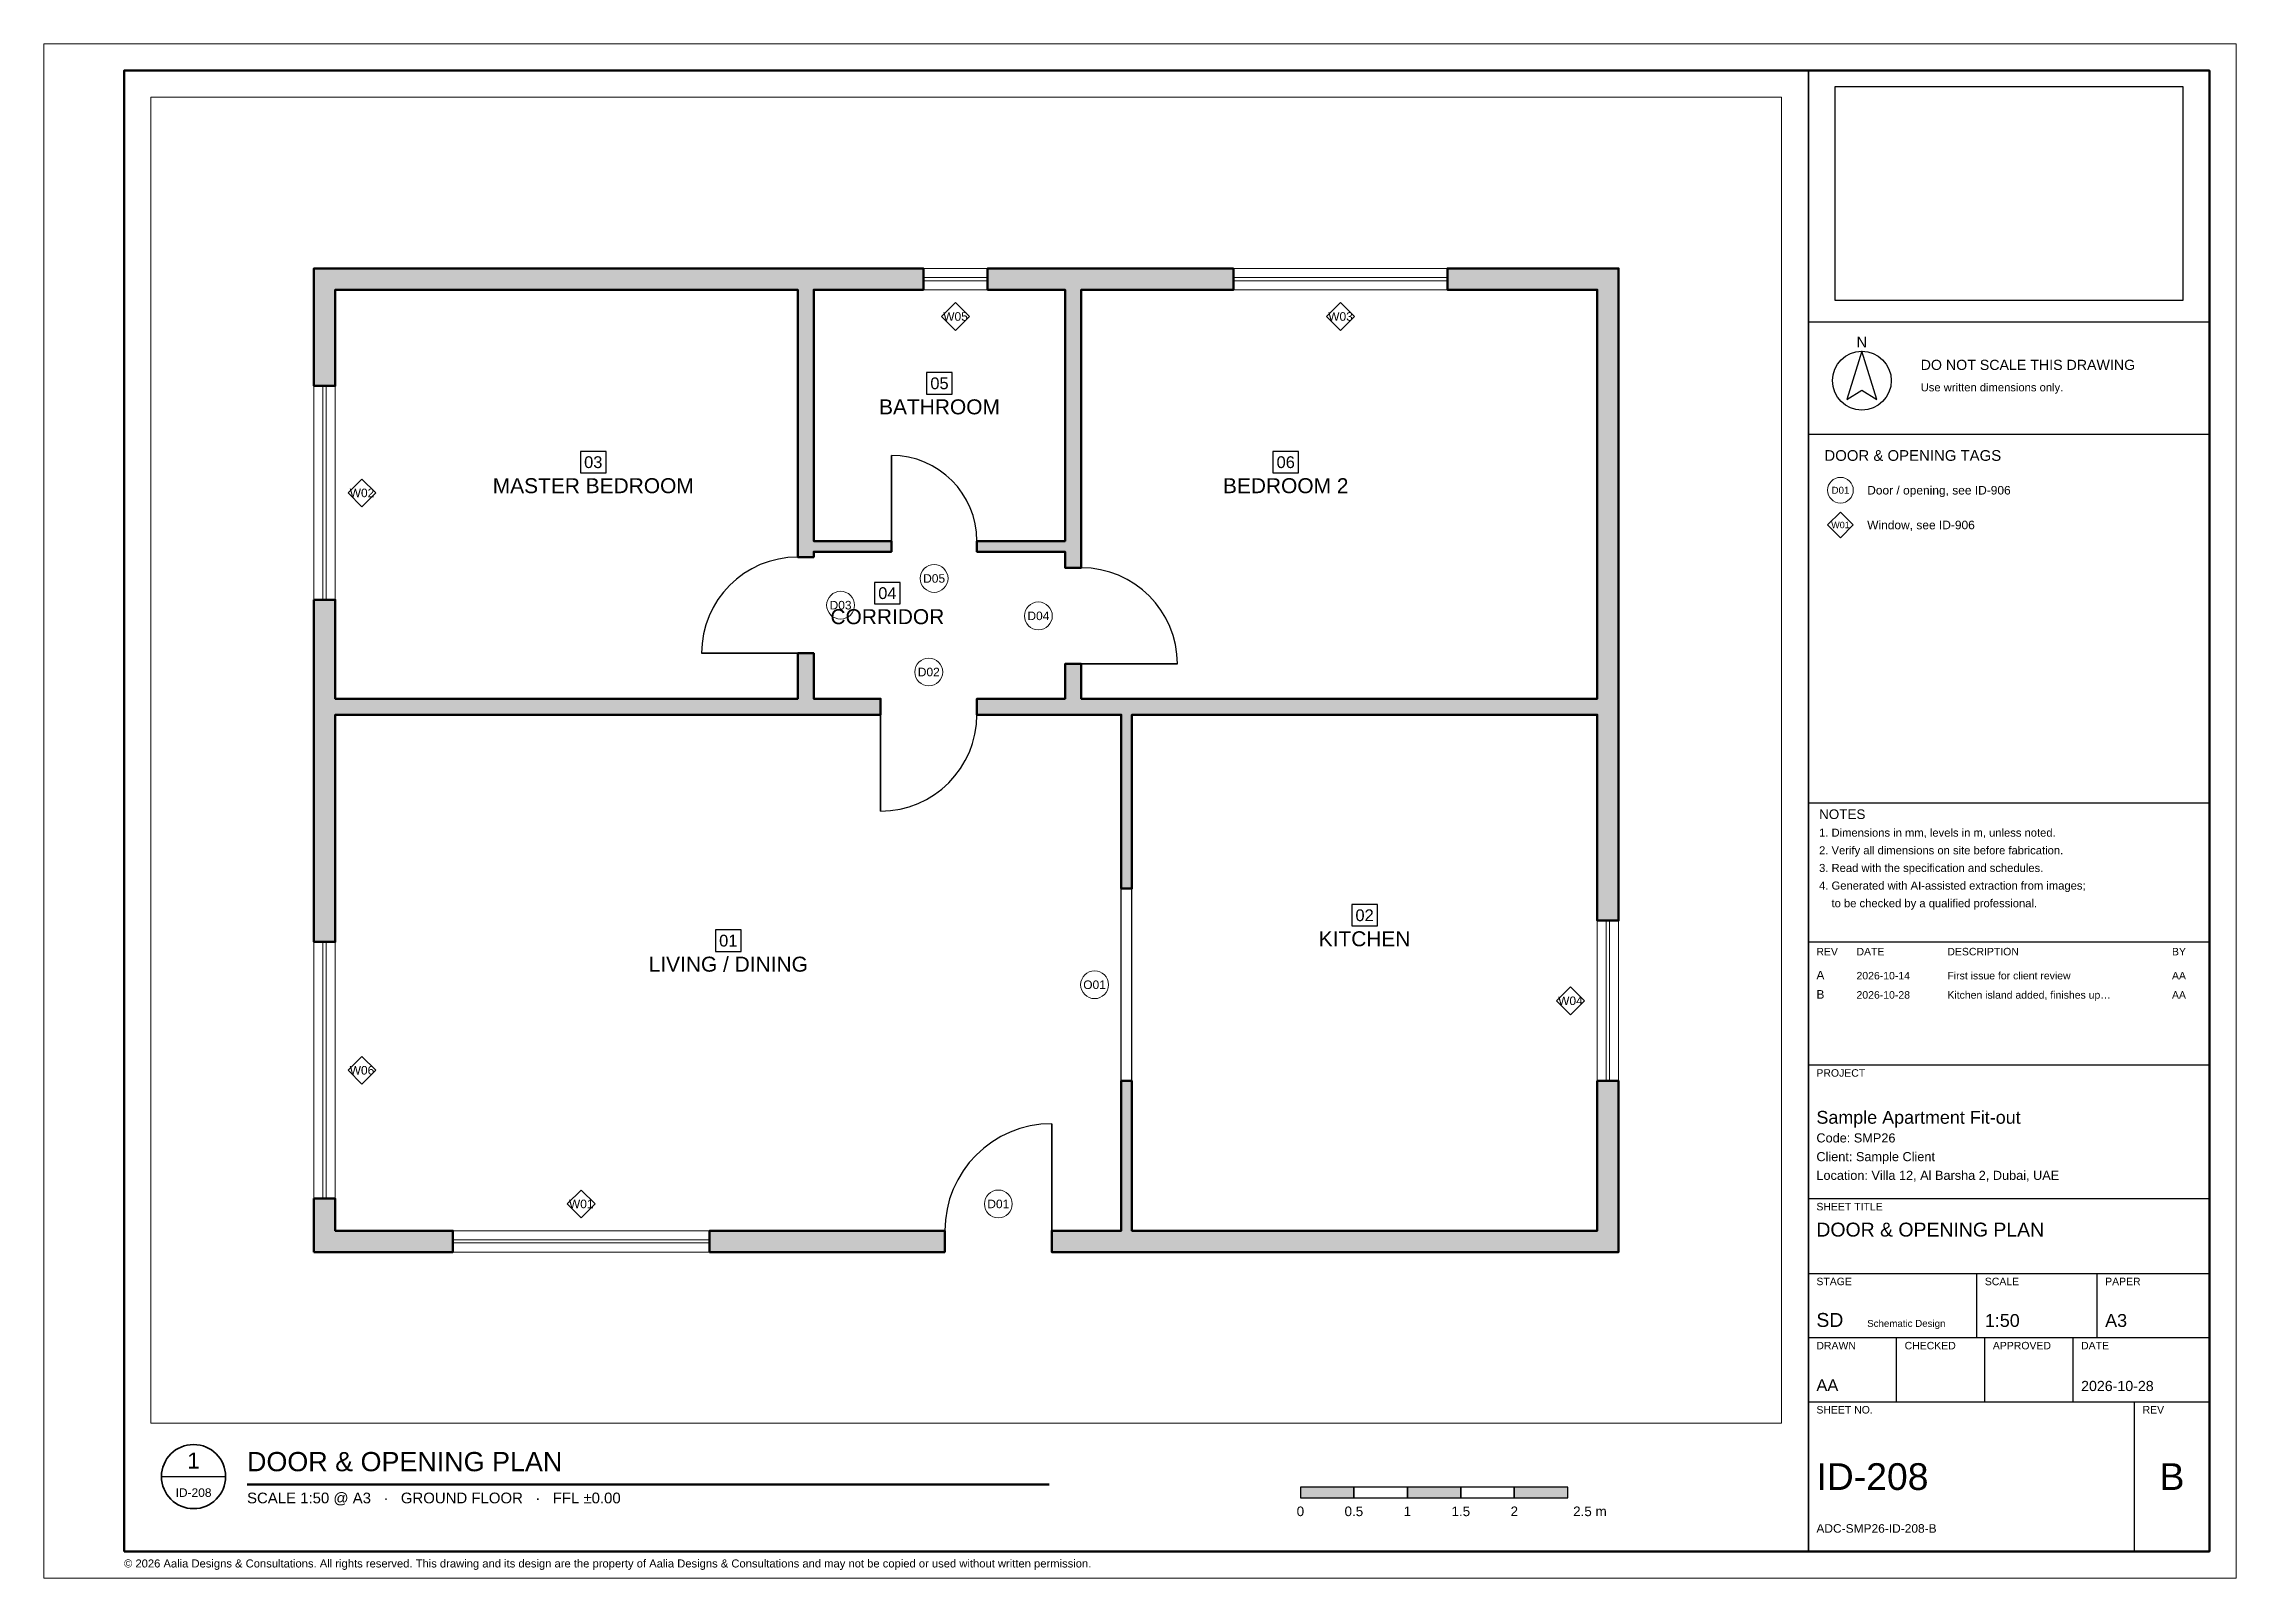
# Paper-space layout 'ID-208 Door & opening plan' of a CAD drawing. Header units: millimetres. Extents: x 5 to 415, y 5 to 292.
# The model-space entities are those that its viewports show. They can reach past a viewport. Long polylines and large blocks are cut down to what shows.
import ezdxf
from ezdxf.enums import TextEntityAlignment as Align

# ---------------------------------------------------------------- set-up
doc = ezdxf.new("R2010")
doc.units = ezdxf.units.MM
doc.linetypes.add('DASHED', pattern=[1.524, 1.27, -0.254])
for name, color, linetype, lineweight in [('A-DOOR', 7, 'Continuous', 25), ('A-DOOR-IDEN', 7, 'Continuous', 18), ('A-GLAZ', 7, 'Continuous', 18), ('A-WALL', 7, 'Continuous', 50), ('A-WALL-PATT', 8, 'Continuous', 0), ('G-ANNO-TEXT', 7, 'Continuous', 18), ('G-ANNO-TTLB', 7, 'Continuous', 25), ('G-ROOM-NAME', 7, 'Continuous', 25)]:
    doc.layers.add(name, color=color, linetype=linetype, lineweight=lineweight)
doc.layers.add('G-ANNO-NPLT', color=8, linetype='Continuous', lineweight=0, plot=False)
doc.styles.add('ADC', font='arial.ttf')
picture_1 = doc.add_image_def('image1.png', size_in_pixel=(1400, 861))

msp = doc.modelspace()

# ---------------------------------------------------------------- hatches: boundary and pattern name
at = {"layer": 'A-WALL-PATT'}
for color, points in [(8, [(0, 8900), (0, 9100), (200, 9100), (5700, 9100), (5700, 8900), (4675, 8900), (4525, 8900), (200, 8900), (200, 8000), (0, 8000)]), (8, [(8600, 9100), (8600, 8900), (7175, 8900), (7025, 8900), (6300, 8900), (6300, 9100)]), (8, [(12000, 9100), (12200, 9100), (12200, 8900), (12200, 3000), (12000, 3000), (12000, 4925), (12000, 5075), (12000, 8900), (10600, 8900), (10600, 9100)]), (8, [(4525, 8900), (4675, 8900), (4675, 6550), (4675, 6450), (4675, 6400), (4525, 6400)]), (8, [(7025, 6450), (7025, 6550), (7025, 8900), (7175, 8900), (7175, 6300), (7025, 6300)]), (9, [(4675, 6550), (5400, 6550), (5400, 6450), (4675, 6450)]), (9, [(7025, 6550), (7025, 6450), (6200, 6450), (6200, 6550)]), (8, [(0, 6000), (200, 6000), (200, 5075), (200, 4925), (200, 2800), (0, 2800)]), (8, [(4675, 4925), (4525, 4925), (200, 4925), (200, 5075), (4525, 5075), (4525, 5500), (4675, 5500), (4675, 5075), (5300, 5075), (5300, 4925)]), (8, [(7025, 4925), (6200, 4925), (6200, 5075), (7025, 5075), (7025, 5400), (7175, 5400), (7175, 5075), (12000, 5075), (12000, 4925), (7650, 4925), (7550, 4925), (7175, 4925)]), (9, [(7550, 4925), (7650, 4925), (7650, 3300), (7550, 3300)]), (8, [(12200, 100), (12200, -100), (12000, -100), (6900, -100), (6900, 100), (7550, 100), (7650, 100), (12000, 100), (12000, 1500), (12200, 1500)]), (9, [(7550, 100), (7550, 1500), (7650, 1500), (7650, 100)]), (8, [(0, -100), (0, 100), (0, 400), (200, 400), (200, 100), (1300, 100), (1300, -100), (200, -100)]), (8, [(3700, -100), (3700, 100), (5900, 100), (5900, -100)])]:
    msp.add_hatch(color=color, dxfattribs=at).paths.add_polyline_path(points)

# ---------------------------------------------------------------- linework, layer by layer
at = {"layer": 'A-DOOR', "lineweight": 35}
for p, q in [((5400, 6550), (5400, 7350)), ((4525, 5500), (3625, 5500)), ((7175, 5400), (8075, 5400)), ((5300, 4925), (5300, 4025)), ((6900, 100), (6900, 1100))]:
    msp.add_line(p, q, dxfattribs=at)
at = {"layer": 'A-DOOR', "linetype": 'DASHED'}
for p, q in [((7550, 1500), (7550, 3300)), ((7650, 1500), (7650, 3300))]:
    msp.add_line(p, q, dxfattribs=at)
at = {"layer": 'A-DOOR'}
for centre, radius, start, end in [((5400, 6550), 800, 0, 90), ((4525, 5500), 900, 90, 180), ((7175, 5400), 900, 0, 90), ((5300, 4925), 900, -90, 0), ((6900, 100), 1000, 90, 180)]:
    msp.add_arc(centre, radius, start, end, dxfattribs=at)
at = {"layer": 'A-DOOR-IDEN'}
for points in [[(5870, 8650), (6000, 8520), (6130, 8650), (6000, 8780)], [(9470, 8650), (9600, 8520), (9730, 8650), (9600, 8780)], [(320, 7000), (450, 6870), (580, 7000), (450, 7130)], [(11620, 2250), (11750, 2120), (11880, 2250), (11750, 2380)], [(320, 1600), (450, 1470), (580, 1600), (450, 1730)], [(2370, 350), (2500, 220), (2630, 350), (2500, 480)]]:
    msp.add_lwpolyline(points, close=True, dxfattribs=at)
for centre in [(5800, 6200), (4925, 5950), (6775, 5850), (5750, 5325), (7300, 2400), (6400, 350)]:
    msp.add_circle(centre, 130, dxfattribs=at)
at = {"layer": 'A-GLAZ'}
for p, q in [((6300, 9100), (5700, 9100)), ((10600, 9100), (8600, 9100)), ((6300, 9015), (5700, 9015)), ((6300, 8985), (5700, 8985)), ((6300, 8900), (5700, 8900)), ((10600, 9015), (8600, 9015)), ((10600, 8985), (8600, 8985)), ((10600, 8900), (8600, 8900)), ((0, 8000), (0, 6000)), ((85, 8000), (85, 6000)), ((115, 8000), (115, 6000)), ((200, 8000), (200, 6000)), ((12000, 1500), (12000, 3000)), ((12085, 1500), (12085, 3000)), ((12115, 1500), (12115, 3000)), ((12200, 1500), (12200, 3000)), ((0, 2800), (0, 400)), ((85, 2800), (85, 400)), ((115, 2800), (115, 400)), ((200, 2800), (200, 400)), ((1300, 100), (3700, 100)), ((1300, 15), (3700, 15)), ((1300, -15), (3700, -15)), ((1300, -100), (3700, -100))]:
    msp.add_line(p, q, dxfattribs=at)
at = {"layer": 'A-WALL'}
for points in [[(0, 8900), (0, 9100), (200, 9100), (5700, 9100), (5700, 8900), (4675, 8900), (4675, 6550), (5400, 6550), (5400, 6450), (4675, 6450), (4675, 6400), (4525, 6400), (4525, 8900), (200, 8900), (200, 8000), (0, 8000)], [(8600, 9100), (8600, 8900), (7175, 8900), (7175, 6300), (7025, 6300), (7025, 6450), (6200, 6450), (6200, 6550), (7025, 6550), (7025, 8900), (6300, 8900), (6300, 9100)], [(12000, 9100), (12200, 9100), (12200, 8900), (12200, 3000), (12000, 3000), (12000, 4925), (7650, 4925), (7650, 3300), (7550, 3300), (7550, 4925), (7175, 4925), (7025, 4925), (6200, 4925), (6200, 5075), (7025, 5075), (7025, 5400), (7175, 5400), (7175, 5075), (12000, 5075), (12000, 8900), (10600, 8900), (10600, 9100)], [(0, 6000), (200, 6000), (200, 5075), (4525, 5075), (4525, 5500), (4675, 5500), (4675, 5075), (5300, 5075), (5300, 4925), (4675, 4925), (4525, 4925), (200, 4925), (200, 2800), (0, 2800)], [(12200, 100), (12200, -100), (12000, -100), (6900, -100), (6900, 100), (7550, 100), (7550, 1500), (7650, 1500), (7650, 100), (12000, 100), (12000, 1500), (12200, 1500)], [(0, -100), (0, 100), (0, 400), (200, 400), (200, 100), (1300, 100), (1300, -100), (200, -100)], [(3700, -100), (3700, 100), (5900, 100), (5900, -100)]]:
    msp.add_lwpolyline(points, close=True, dxfattribs=at)
at = {"layer": 'G-ROOM-NAME'}
for points in [[(5730, 7925), (5970, 7925), (5970, 8125), (5730, 8125)], [(2492.5, 7187.5), (2732.5, 7187.5), (2732.5, 7387.5), (2492.5, 7387.5)], [(8967.5, 7187.5), (9207.5, 7187.5), (9207.5, 7387.5), (8967.5, 7387.5)], [(5242.5, 5962.5), (5482.5, 5962.5), (5482.5, 6162.5), (5242.5, 6162.5)], [(9705, 2950), (9945, 2950), (9945, 3150), (9705, 3150)], [(3755, 2712.5), (3995, 2712.5), (3995, 2912.5), (3755, 2912.5)]]:
    msp.add_lwpolyline(points, close=True, dxfattribs=at)

# ---------------------------------------------------------------- texts
at = {"layer": 'A-DOOR-IDEN', "style": 'ADC'}
for s, p in [('W05', (6000, 8650)), ('W03', (9600, 8650)), ('W02', (450, 7000)), ('D05', (5800, 6200)), ('D03', (4925, 5950)), ('D04', (6775, 5850)), ('D02', (5750, 5325)), ('O01', (7300, 2400)), ('W04', (11750, 2250)), ('W06', (450, 1600)), ('W01', (2500, 350)), ('D01', (6400, 350))]:
    msp.add_text(s, height=80, dxfattribs=at).set_placement(p, align=Align.MIDDLE_CENTER)
at = {"layer": 'G-ROOM-NAME', "style": 'ADC'}
for s, height, p in [('05', 110, (5850, 8025)), ('BATHROOM', 140, (5850, 7805)), ('03', 110, (2612.5, 7287.5)), ('06', 110, (9087.5, 7287.5)), ('MASTER BEDROOM', 140, (2612.5, 7067.5)), ('BEDROOM 2', 140, (9087.5, 7067.5)), ('04', 110, (5362.5, 6062.5)), ('CORRIDOR', 140, (5362.5, 5842.5)), ('02', 110, (9825, 3050)), ('KITCHEN', 140, (9825, 2830)), ('LIVING / DINING', 140, (3875, 2592.5)), ('01', 110, (3875, 2812.5))]:
    msp.add_text(s, height=height, dxfattribs=at).set_placement(p, align=Align.MIDDLE_CENTER)

psp = doc.layouts.new('ID-208 Door & opening plan')

# ---------------------------------------------------------------- hatches: boundary and pattern name
at = {"layer": 'G-ANNO-TTLB'}
for points in [[(240, 20), (250, 20), (250, 22), (240, 22)], [(260, 20), (270, 20), (270, 22), (260, 22)], [(280, 20), (290, 20), (290, 22), (280, 22)]]:
    psp.add_hatch(color=7, dxfattribs=at).paths.add_polyline_path(points)

# ---------------------------------------------------------------- linework, layer by layer
at = {"layer": 'G-ANNO-TEXT'}
psp.add_lwpolyline([(338.6, 202), (341, 199.6), (343.4, 202), (341, 204.4)], close=True, dxfattribs=at)
psp.add_circle((341, 208.5), 2.4, dxfattribs=at)
at = {"layer": 'G-ANNO-TTLB', "lineweight": 35}
psp.add_line((335, 10), (335, 287), dxfattribs=at)
at = {"layer": 'G-ANNO-TTLB'}
for p, q in [((335, 240), (410, 240)), ((335, 219), (410, 219)), ((335, 150), (410, 150)), ((335, 124), (410, 124)), ((335, 101), (410, 101)), ((335, 76), (410, 76)), ((335, 62), (410, 62)), ((366.5, 50), (366.5, 62)), ((389, 50), (389, 62)), ((335, 50), (410, 50)), ((351.5, 38), (351.5, 50)), ((368, 38), (368, 50)), ((384.5, 38), (384.5, 50)), ((335, 38), (410, 38)), ((396, 10), (396, 38)), ((27, 24), (39, 24))]:
    psp.add_line(p, q, dxfattribs=at)
at = {"layer": 'G-ANNO-TTLB', "lineweight": 50}
psp.add_line((43, 22.5), (193, 22.5), dxfattribs=at)
at = {"layer": 'G-ANNO-TTLB', "lineweight": 13}
psp.add_lwpolyline([(5, 5), (415, 5), (415, 292), (5, 292)], close=True, dxfattribs=at)
at = {"layer": 'G-ANNO-TTLB', "lineweight": 50}
psp.add_lwpolyline([(20, 10), (410, 10), (410, 287), (20, 287)], close=True, dxfattribs=at)
at = {"layer": 'G-ANNO-TTLB'}
for points in [[(345, 234.5), (342.2, 225.5), (345, 227.2), (347.8, 225.5)], [(240, 20), (250, 20), (250, 22), (240, 22)], [(250, 20), (260, 20), (260, 22), (250, 22)], [(260, 20), (270, 20), (270, 22), (260, 22)], [(270, 20), (280, 20), (280, 22), (270, 22)], [(280, 20), (290, 20), (290, 22), (280, 22)]]:
    psp.add_lwpolyline(points, close=True, dxfattribs=at)
psp.add_circle((345, 229), 5.5, dxfattribs=at)
at = {"layer": 'G-ANNO-TTLB', "lineweight": 35}
psp.add_circle((33, 24), 6, dxfattribs=at)

# ---------------------------------------------------------------- texts
at = {"layer": 'G-ANNO-TEXT', "style": 'ADC'}
psp.add_text('DOOR & OPENING TAGS', height=2, dxfattribs=at).set_placement((338, 214))
for s, height, p in [('D01', 1.3, (341, 208.5)), ('W01', 1.2, (341, 202))]:
    psp.add_text(s, height=height, dxfattribs=at).set_placement(p, align=Align.MIDDLE_CENTER)
for s, p in [('Door / opening, see ID-906', (346, 208.5)), ('Window, see ID-906', (346, 202))]:
    psp.add_text(s, height=1.6, dxfattribs=at).set_placement(p, align=Align.MIDDLE_LEFT)
at = {"layer": 'G-ANNO-TTLB', "style": 'ADC'}
for s, height, p in [('N', 2, (345, 236.2)), ('1', 3, (33, 27)), ('B', 5, (403, 24)), ('ID-208', 1.6, (33, 21)), ('0', 1.8, (240, 17.5)), ('0.5', 1.8, (250, 17.5)), ('1', 1.8, (260, 17.5)), ('1.5', 1.8, (270, 17.5)), ('2', 1.8, (280, 17.5))]:
    psp.add_text(s, height=height, dxfattribs=at).set_placement(p, align=Align.MIDDLE_CENTER)
for s, height, p in [('DO NOT SCALE THIS DRAWING', 1.9, (356, 231)), ('Use written dimensions only.', 1.5, (356, 227)), ('NOTES', 1.8, (337, 147)), ('1. Dimensions in mm, levels in m, unless noted.', 1.5, (337, 143.7)), ('2. Verify all dimensions on site before fabrication.', 1.5, (337, 140.4)), ('4. Generated with AI-assisted extraction from images;', 1.5, (337, 133.8)), ('3. Read with the specification and schedules.', 1.5, (337, 137.1)), ('    to be checked by a qualified professional.', 1.5, (337, 130.5)), ('REV', 1.4, (336.5, 121.5)), ('DATE', 1.4, (344, 121.5)), ('DESCRIPTION', 1.4, (361, 121.5)), ('BY', 1.4, (403, 121.5)), ('A', 1.6, (336.5, 117)), ('B', 1.6, (336.5, 113.4)), ('2026-10-14', 1.4, (344, 117)), ('2026-10-28', 1.4, (344, 113.4)), ('First issue for client review', 1.4, (361, 117)), ('Kitchen island added, finishes up…', 1.4, (361, 113.4)), ('AA', 1.4, (403, 117)), ('AA', 1.4, (403, 113.4)), ('PROJECT', 1.4, (336.5, 98.8)), ('Sample Apartment Fit-out', 2.4, (336.5, 90)), ('Code: SMP26', 1.7, (336.5, 86.5)), ('Client: Sample Client', 1.7, (336.5, 83)), ('Location: Villa 12, Al Barsha 2, Dubai, UAE', 1.7, (336.5, 79.5)), ('SHEET TITLE', 1.4, (336.5, 73.8)), ('STAGE', 1.4, (336.5, 59.8)), ('SCALE', 1.4, (368, 59.8)), ('PAPER', 1.4, (390.5, 59.8)), ('SD', 2.6, (336.5, 52)), ('Schematic Design', 1.3, (346, 52)), ('1:50', 2.4, (368, 52)), ('A3', 2.4, (390.5, 52)), ('DRAWN', 1.4, (336.5, 47.8)), ('CHECKED', 1.4, (353, 47.8)), ('APPROVED', 1.4, (369.5, 47.8)), ('DATE', 1.4, (386, 47.8)), ('AA', 2.2, (336.5, 40)), ('2026-10-28', 1.9, (386, 40)), ('SHEET NO.', 1.4, (336.5, 35.8)), ('REV', 1.4, (397.5, 35.8)), ('DOOR & OPENING PLAN', 3.6, (43, 25)), ('SCALE 1:50 @ A3   ·   GROUND FLOOR   ·   FFL ±0.00', 2, (43, 19)), ('ADC-SMP26-ID-208-B', 1.6, (336.5, 13.5)), ('© 2026 Aalia Designs & Consultations. All rights reserved. This drawing and its design are the property of Aalia Designs & Consultations and may not be copied or used without written permission.', 1.5, (20, 7))]:
    psp.add_text(s, height=height, dxfattribs=at).set_placement(p)
for s, height, p in [('ID-208', 5, (336.5, 24)), ('2.5 m', 1.8, (291, 17.5))]:
    psp.add_text(s, height=height, dxfattribs=at).set_placement(p, align=Align.MIDDLE_LEFT)
at = {"layer": 'G-ANNO-TTLB', "insert": (336.5, 71.5), "char_height": 2.6, "width": 71, "attachment_point": 1, "style": 'ADC'}
psp.add_mtext('DOOR & OPENING PLAN', dxfattribs=at)

# ---------------------------------------------------------------- pictures from other files: only their frames are drawn
at = {"layer": 'G-ANNO-TTLB'}
image = psp.add_image(picture_1, insert=(339.98, 244), size_in_units=(65.04, 40), dxfattribs=at)

# ---------------------------------------------------------------- viewports
at = {"layer": 'G-ANNO-NPLT'}
psp.add_viewport(center=(177.5, 158), size=(305, 248), view_center_point=(6100, 4500), view_height=12400, dxfattribs=at)

doc.saveas('drawing.dxf')
